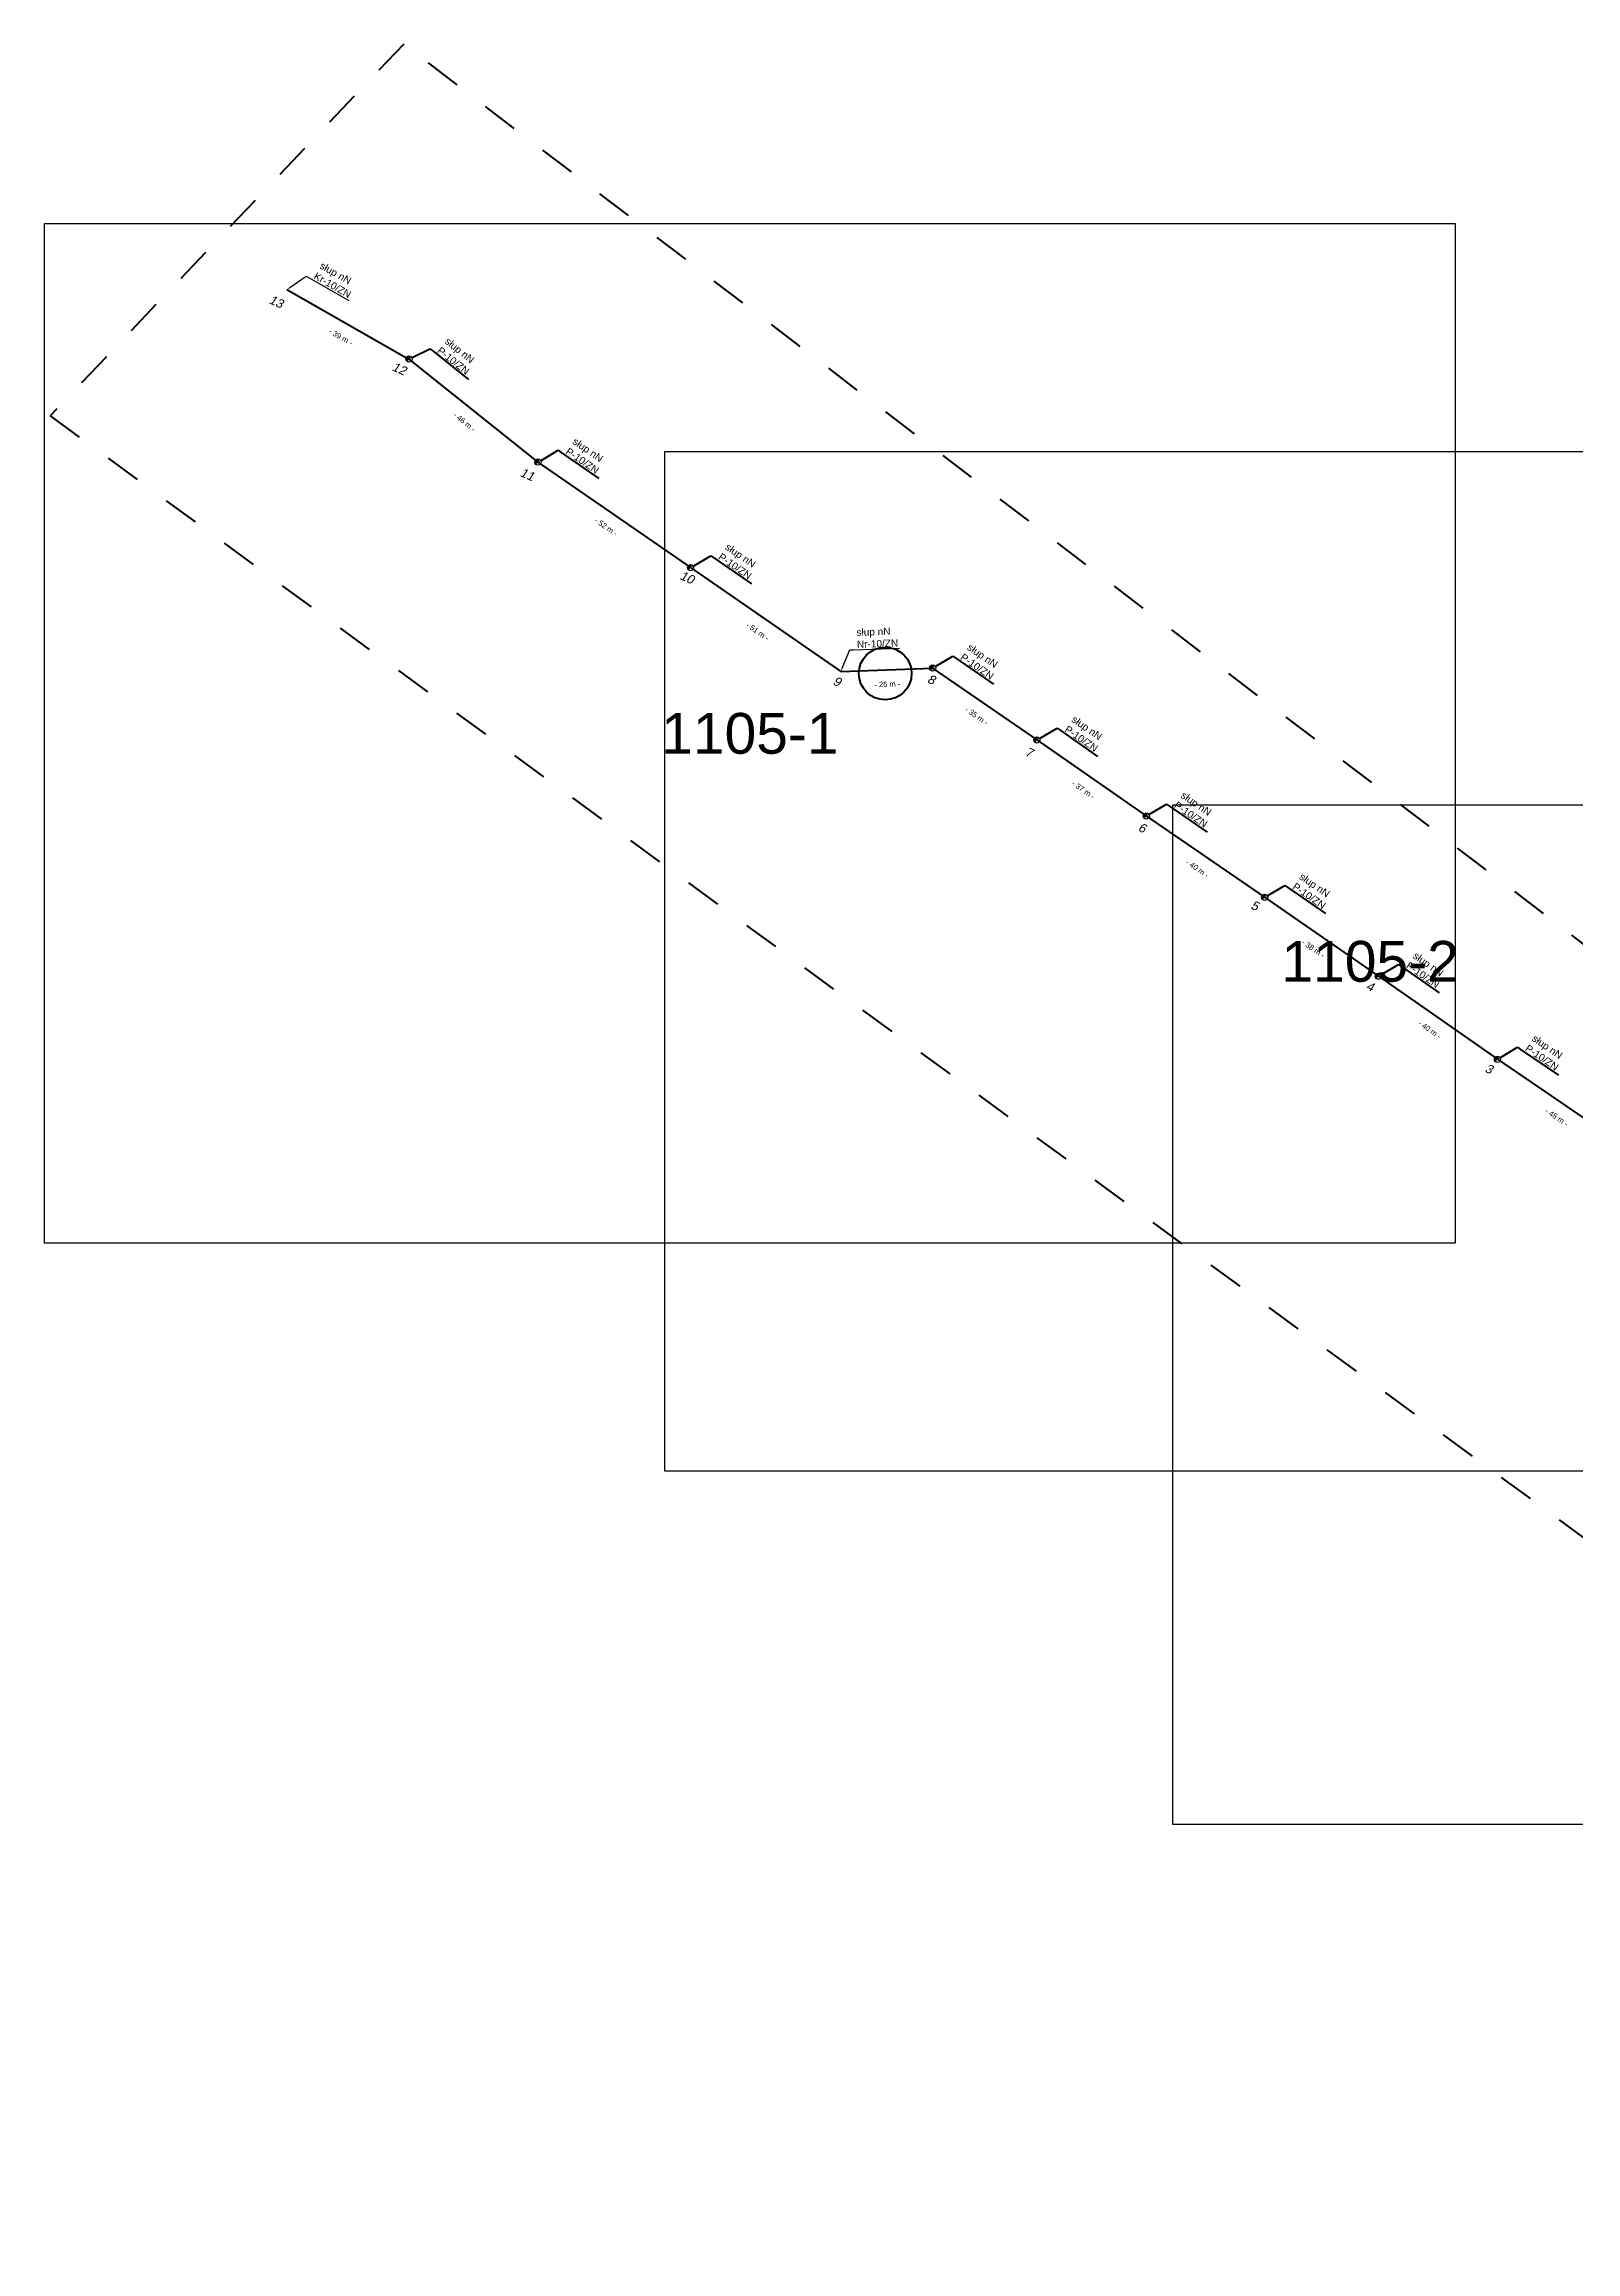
# Model space of a CAD drawing. Header units: millimetres. Extents: x 7543989 to 7550438, y 5805434 to 5809135.
# Drawn here: x 7544223 to 7544649, y 5808520 to 5809135 of the extents above; entities that cross this region are included whole.
import ezdxf
from ezdxf import colors
from ezdxf.entities.mleader import LeaderData, LeaderLine
from ezdxf.enums import TextEntityAlignment as Align
from ezdxf.math import Vec2, Vec3

# ---------------------------------------------------------------- set-up
doc = ezdxf.new("R2010")
doc.units = ezdxf.units.MM
doc.linetypes.add('4002', pattern=[2, 1, -1])
doc.layers.add('!tele', color=30, linetype='Continuous', lineweight=50, plot=False)
for name, color, linetype, lineweight in [('!trafo', 6, '4002', 50), ('_numery', 7, 'Continuous', 40), ('_PRZEWIESZENIA', 6, 'Continuous', 50)]:
    doc.layers.add(name, color=color, linetype=linetype, lineweight=lineweight)
doc.layers.add('_MM opisy', color=7, linetype='Continuous')
doc.layers.add('_MM slupy', color=5, linetype='Continuous')
doc.layers.add('DIM', color=7, linetype='Continuous', plot=False)
doc.styles.get("Standard").update_dxf_attribs({"font": 'arial.ttf'})
doc.dimstyles.new('opis linie', dxfattribs={"dimtxt": 1.5, "dimasz": 0.18, "dimexe": 0.18, "dimexo": 0.0625, "dimgap": 2.5, "dimtad": 4, "dimdec": 0, "dimzin": 0, "dimdsep": 46, "dimtxsty": 'Standard', "dimcen": 0.09, "dimse1": 1, "dimse2": 1, "dimsd1": 1, "dimsd2": 1, "dimclrt": 256, "dimadec": 0, "dimazin": 0, "dimtfac": 1, "dimtdec": 0, "dimtofl": 0, "dimtmove": 0, "dimatfit": 3, "dimfxl": 1, "dimtfill": 1, "dimtolj": 1, "dimtzin": 0, "dimarcsym": 0})

# ---------------------------------------------------------------- blocks, each defined once
blk = doc.blocks.new('ZN')
at = {"layer": '_MM slupy', "transparency": 33554687}
h = blk.add_hatch(color=256, dxfattribs=at)
h.dxf.hatch_style = 1
h.paths.add_polyline_path([(0, -0.86), (0, 0.86, 1)])
at = {"layer": '_MM slupy'}
blk.add_circle((0, 0), 0.857, dxfattribs=at)
blk = doc.blocks.new('*D355')
at = {"layer": 'Defpoints', "color": 0}
for p in [(7544290.26, 5809066.23), (7544323.82, 5809046.25), (7544324.19, 5809046.9)]:
    blk.add_point(p, dxfattribs=at)
at = {"layer": 'DIM', "insert": (7544305.24, 5809053.08), "char_height": 1.5, "attachment_point": 5, "rotation": 330.32973, "bg_fill": 3, "box_fill_scale": 1.1, "bg_fill_color": 9, "bg_fill_true_color": 13158600, "bg_fill_transparency": 0}
blk.add_mtext('\\A1;- 39 m -', dxfattribs=at)
blk = doc.blocks.new('*D356')
at = {"layer": 'Defpoints', "color": 0}
for p in [(7544324.19, 5809046.9), (7544359.6, 5809017.66), (7544360.07, 5809018.25)]:
    blk.add_point(p, dxfattribs=at)
at = {"layer": 'DIM', "insert": (7544339.62, 5809029.44), "char_height": 1.5, "attachment_point": 5, "rotation": 321.39281, "bg_fill": 3, "box_fill_scale": 1.1, "bg_fill_color": 9, "bg_fill_true_color": 13158600, "bg_fill_transparency": 0}
blk.add_mtext('\\A1;- 46 m -', dxfattribs=at)
blk = doc.blocks.new('*D357')
at = {"layer": 'Defpoints', "color": 0}
for p in [(7544360.07, 5809018.25), (7544402.09, 5808988.3), (7544402.52, 5808988.92)]:
    blk.add_point(p, dxfattribs=at)
at = {"layer": 'DIM', "insert": (7544379.01, 5809000.28), "char_height": 1.5, "attachment_point": 5, "rotation": 325.35822, "bg_fill": 3, "box_fill_scale": 1.1, "bg_fill_color": 9, "bg_fill_true_color": 13158600, "bg_fill_transparency": 0}
blk.add_mtext('\\A1;- 52 m -', dxfattribs=at)
blk = doc.blocks.new('*D358')
at = {"layer": 'Defpoints', "color": 0}
for p in [(7544402.52, 5808988.92), (7544443.89, 5808959.39), (7544444.31, 5808960.01)]:
    blk.add_point(p, dxfattribs=at)
at = {"layer": 'DIM', "insert": (7544421.13, 5808971.16), "char_height": 1.5, "attachment_point": 5, "rotation": 325.32516, "bg_fill": 3, "box_fill_scale": 1.1, "bg_fill_color": 9, "bg_fill_true_color": 13158600, "bg_fill_transparency": 0}
blk.add_mtext('\\A1;- 51 m -', dxfattribs=at)
blk = doc.blocks.new('*D359')
at = {"layer": 'Defpoints', "color": 0}
for p in [(7544469.84, 5808960.99), (7544469.87, 5808960.24), (7544444.31, 5808960.01)]:
    blk.add_point(p, dxfattribs=at)
at = {"layer": 'DIM', "insert": (7544457.23, 5808956.49), "char_height": 1.5, "attachment_point": 5, "rotation": 2.20041, "bg_fill": 3, "box_fill_scale": 1.1, "bg_fill_color": 9, "bg_fill_true_color": 13158600, "bg_fill_transparency": 0}
blk.add_mtext('\\A1;- 26 m -', dxfattribs=at)
blk = doc.blocks.new('*D360')
at = {"layer": 'Defpoints', "color": 0}
for p in [(7544469.84, 5808960.99), (7544498.41, 5808940.36), (7544498.83, 5808940.98)]:
    blk.add_point(p, dxfattribs=at)
at = {"layer": 'DIM', "insert": (7544482.06, 5808947.68), "char_height": 1.5, "attachment_point": 5, "rotation": 325.39237, "bg_fill": 3, "box_fill_scale": 1.1, "bg_fill_color": 9, "bg_fill_true_color": 13158600, "bg_fill_transparency": 0}
blk.add_mtext('\\A1;- 35 m -', dxfattribs=at)
blk = doc.blocks.new('*D361')
at = {"layer": 'Defpoints', "color": 0}
for p in [(7544498.83, 5808940.98), (7544528.84, 5808919.2), (7544529.27, 5808919.81)]:
    blk.add_point(p, dxfattribs=at)
at = {"layer": 'DIM', "insert": (7544511.76, 5808927.1), "char_height": 1.5, "attachment_point": 5, "rotation": 325.17705, "bg_fill": 3, "box_fill_scale": 1.1, "bg_fill_color": 9, "bg_fill_true_color": 13158600, "bg_fill_transparency": 0}
blk.add_mtext('\\A1;- 37 m -', dxfattribs=at)
blk = doc.blocks.new('*D362')
at = {"layer": 'Defpoints', "color": 0}
for p in [(7544529.27, 5808919.81), (7544561.74, 5808896.61), (7544562.17, 5808897.23)]:
    blk.add_point(p, dxfattribs=at)
at = {"layer": 'DIM', "insert": (7544543.44, 5808905.21), "char_height": 1.5, "attachment_point": 5, "rotation": 325.53178, "bg_fill": 3, "box_fill_scale": 1.1, "bg_fill_color": 9, "bg_fill_true_color": 13158600, "bg_fill_transparency": 0}
blk.add_mtext('\\A1;- 40 m -', dxfattribs=at)
blk = doc.blocks.new('*D363')
at = {"layer": 'Defpoints', "color": 0}
for p in [(7544562.17, 5808897.23), (7544593.36, 5808874.65), (7544593.79, 5808875.27)]:
    blk.add_point(p, dxfattribs=at)
at = {"layer": 'DIM', "insert": (7544575.69, 5808882.95), "char_height": 1.5, "attachment_point": 5, "rotation": 325.22525, "bg_fill": 3, "box_fill_scale": 1.1, "bg_fill_color": 9, "bg_fill_true_color": 13158600, "bg_fill_transparency": 0}
blk.add_mtext('\\A1;- 38 m -', dxfattribs=at)
blk = doc.blocks.new('*D364')
at = {"layer": 'Defpoints', "color": 0}
for p in [(7544593.79, 5808875.27), (7544626.49, 5808851.56), (7544626.92, 5808852.18)]:
    blk.add_point(p, dxfattribs=at)
at = {"layer": 'DIM', "insert": (7544608.06, 5808860.43), "char_height": 1.5, "attachment_point": 5, "rotation": 325.12538, "bg_fill": 3, "box_fill_scale": 1.1, "bg_fill_color": 9, "bg_fill_true_color": 13158600, "bg_fill_transparency": 0}
blk.add_mtext('\\A1;- 40 m -', dxfattribs=at)
blk = doc.blocks.new('*D365')
at = {"layer": 'Defpoints', "color": 0}
for p in [(7544626.92, 5808852.18), (7544663.93, 5808825.96), (7544664.36, 5808826.58)]:
    blk.add_point(p, dxfattribs=at)
at = {"layer": 'DIM', "insert": (7544643.37, 5808836.07), "char_height": 1.5, "attachment_point": 5, "rotation": 325.63217, "bg_fill": 3, "box_fill_scale": 1.1, "bg_fill_color": 9, "bg_fill_true_color": 13158600, "bg_fill_transparency": 0}
blk.add_mtext('\\A1;- 45 m -', dxfattribs=at)
blk = doc.blocks.new('q')
at = {"layer": '_MM slupy'}
blk.add_blockref('ZN', (0, 0), dxfattribs=at)
at = {"layer": '_MM opisy'}
ml = blk.add_multileader_mtext('Standard', dxfattribs=at)
ml.set_content('\\pxql;słup nN\\PP-10/ZN', color=256)
ml.set_leader_properties()
ml.build(insert=Vec2(0, 0))
ml.multileader.update_dxf_attribs({"has_text_frame": 1, "text_left_attachment_type": 5, "text_right_attachment_type": 5, "dogleg_length": 1, "arrow_head_size": 1})
ctx = ml.context
ctx.base_point, ctx.char_height, ctx.arrow_head_size, ctx.landing_gap_size, ctx.plane_origin = Vec3(3.75, 5.9), 2, 1, 1, Vec3(1.72, -1.42)
ctx.left_attachment, ctx.right_attachment = 5, 5
notes = []
notes.append((ctx, [(0, (1, 1, 0), (2.75, 5.9), (1, 0), 1, [(0, [(0, 0), (2.75, 5.9)], 0, [])])]))
ctx.mtext.insert, ctx.mtext.flow_direction = Vec3(4.75, 11.7), 5
ctx.mtext.has_bg_fill, ctx.mtext.bg_color, ctx.mtext.bg_scale_factor, ctx.mtext.bg_transparency, ctx.mtext.use_window_bg_color = 1, -1023410175, 1, 0, 1
for ctx, leaders in notes:
    for number, flags, end, landing, length, lines in leaders:
        leader = LeaderData()
        leader.index, (leader.has_last_leader_line, leader.has_dogleg_vector, leader.attachment_direction) = number, flags
        leader.last_leader_point, leader.dogleg_vector, leader.dogleg_length = Vec3(end), Vec3(landing), length
        for number, points, colour, breaks in lines:
            line = LeaderLine()
            line.index, line.vertices, line.color, line.breaks = number, Vec3.list(points), colors.encode_raw_color(colour), breaks
            leader.lines.append(line)
        ctx.leaders.append(leader)

msp = doc.modelspace()

# ---------------------------------------------------------------- linework, layer by layer
at = {"layer": '!tele'}
msp.add_lwpolyline([(7544290.26, 5809066.23), (7544324.19, 5809046.9), (7544360.07, 5809018.25), (7544402.52, 5808988.92), (7544444.31, 5808960.01), (7544469.84, 5808960.99), (7544498.83, 5808940.98), (7544529.27, 5808919.81), (7544562.17, 5808897.23), (7544593.79, 5808875.27), (7544626.92, 5808852.18), (7544664.36, 5808826.58), (7544700.65, 5808801.96), (7544742.64, 5808774.19), (7544778.25, 5808750.65), (7544807.78, 5808723.68), (7544835.19, 5808698.42), (7544866.19, 5808670.23), (7544897.42, 5808639.87), (7544931.15, 5808608.46), (7544963.76, 5808579.39), (7544988.36, 5808557.86), (7545013.12, 5808536.33), (7545047.07, 5808506.7)], dxfattribs=at)
at = {"layer": '!trafo', "ltscale": 10}
msp.add_lwpolyline([(7544322.76, 5809134.51), (7544224.4, 5809031.13), (7545058.88, 5808420.59), (7545132.63, 5808516.69)], close=True, dxfattribs=at)

# ---------------------------------------------------------------- next in the draw order: block references
at = {"layer": '!tele'}
for p, rotation in [((7544324.19, 5809046.9), 321.3928103036889), ((7544360.07, 5809018.25), 325.3582219430056), ((7544402.52, 5808988.92), 325.3251620055821), ((7544469.84, 5808960.99), 325.3923683839749), ((7544498.83, 5808940.98), 325.1770531276839), ((7544529.27, 5808919.81), 325.5317841275164), ((7544562.17, 5808897.23), 325.2252513412253), ((7544593.79, 5808875.27), 325.1253771121468), ((7544626.92, 5808852.18), 325.6321724504757)]:
    msp.add_blockref('q', p, dxfattribs=dict(at, rotation=rotation))

# ---------------------------------------------------------------- next in the draw order: leaders
at = {"layer": '_MM opisy'}
ml = msp.add_multileader_mtext('Standard', dxfattribs=at)
ml.set_content('\\pxql;słup nN\\PKr-10/ZN', color=256)
ml.set_leader_properties()
ml.build(insert=Vec2(0, 0))
ml.multileader.update_dxf_attribs({"has_text_frame": 1, "text_left_attachment_type": 5, "text_right_attachment_type": 5, "dogleg_length": 1, "arrow_head_size": 1})
ctx = ml.context
ctx.base_point, ctx.char_height, ctx.arrow_head_size, ctx.landing_gap_size, ctx.plane_origin, ctx.plane_x_axis, ctx.plane_y_axis = Vec3(7544296.44, 5809069.5), 2, 1, 1, Vec3(7544291.05, 5809064.15), Vec3(0.868889, -0.495008), Vec3(0.495008, 0.868889)
ctx.left_attachment, ctx.right_attachment = 5, 5
notes = []
notes.append((ctx, [(0, (1, 1, 0), (7544295.57, 5809069.99), (0.868889, -0.495008), 1, [(0, [(7544290.26, 5809066.23), (7544295.57, 5809069.99)], 0, [])])]))
ctx.mtext.insert, ctx.mtext.text_direction, ctx.mtext.flow_direction = Vec3(7544300.18, 5809074.05), Vec3(0.868889, -0.495008), 5
ctx.mtext.has_bg_fill, ctx.mtext.bg_color, ctx.mtext.bg_scale_factor, ctx.mtext.bg_transparency, ctx.mtext.use_window_bg_color = 1, -1023410175, 1, 0, 1
ml = msp.add_multileader_mtext('Standard', dxfattribs=at)
ml.set_content('\\pxql;słup nN\\PNr-10/ZN', color=256)
ml.set_leader_properties()
ml.build(insert=Vec2(0, 0))
ml.multileader.update_dxf_attribs({"has_text_frame": 1, "text_left_attachment_type": 5, "text_right_attachment_type": 5, "dogleg_length": 1, "arrow_head_size": 1})
ctx = ml.context
ctx.base_point, ctx.char_height, ctx.arrow_head_size, ctx.landing_gap_size, ctx.plane_origin, ctx.plane_x_axis, ctx.plane_y_axis = Vec3(7544447.84, 5808966.05), 2, 1, 1, Vec3(7544446.08, 5808958.66), Vec3(0.999263, 0.038395), Vec3(-0.038395, 0.999263)
ctx.left_attachment, ctx.right_attachment = 5, 5
notes.append((ctx, [(0, (1, 1, 0), (7544446.84, 5808966.01), (0.999263, 0.038395), 1, [(0, [(7544444.31, 5808960.01), (7544446.84, 5808966.01)], 0, [])])]))
ctx.mtext.insert, ctx.mtext.text_direction, ctx.mtext.flow_direction = Vec3(7544448.61, 5808971.89), Vec3(0.999263, 0.038395), 5
ctx.mtext.has_bg_fill, ctx.mtext.bg_color, ctx.mtext.bg_scale_factor, ctx.mtext.bg_transparency, ctx.mtext.use_window_bg_color = 1, -1023410175, 1, 0, 1
for ctx, leaders in notes:
    for number, flags, end, landing, length, lines in leaders:
        leader = LeaderData()
        leader.index, (leader.has_last_leader_line, leader.has_dogleg_vector, leader.attachment_direction) = number, flags
        leader.last_leader_point, leader.dogleg_vector, leader.dogleg_length = Vec3(end), Vec3(landing), length
        for number, points, colour, breaks in lines:
            line = LeaderLine()
            line.index, line.vertices, line.color, line.breaks = number, Vec3.list(points), colors.encode_raw_color(colour), breaks
            leader.lines.append(line)
        ctx.leaders.append(leader)

# ---------------------------------------------------------------- next in the draw order: dimensions: what is measured, and where the dimension line sits
at = {"layer": 'DIM'}
dim = msp.add_aligned_dim(p1=(7544290.26, 5809066.23), p2=(7544324.19, 5809046.9), distance=-0.75, dimstyle='opis linie', override={"dimpost": '- <> m -'}, dxfattribs=at)
dim.commit()
dim.dimension.update_dxf_attribs({"geometry": '*D355', "text_midpoint": (7544305.24, 5809053.08)})

# ---------------------------------------------------------------- next in the draw order: texts
at = {"layer": '_numery', "oblique": 10}
msp.add_text('13', height=2.5, rotation=335.94922, dxfattribs=at).set_placement((7544285.07, 5809062.54))

# ---------------------------------------------------------------- next in the draw order: dimensions: what is measured, and where the dimension line sits
at = {"layer": 'DIM'}
dim = msp.add_aligned_dim(p1=(7544324.19, 5809046.9), p2=(7544360.07, 5809018.25), distance=-0.75, dimstyle='opis linie', override={"dimpost": '- <> m -'}, dxfattribs=at)
dim.commit()
dim.dimension.update_dxf_attribs({"geometry": '*D356', "text_midpoint": (7544339.62, 5809029.44)})

# ---------------------------------------------------------------- next in the draw order: texts
at = {"layer": '_numery', "oblique": 10}
msp.add_text('12', height=2.5, rotation=335.94922, dxfattribs=at).set_placement((7544319.28, 5809043.89))

# ---------------------------------------------------------------- next in the draw order: dimensions: what is measured, and where the dimension line sits
at = {"layer": 'DIM'}
dim = msp.add_aligned_dim(p1=(7544360.07, 5809018.25), p2=(7544402.52, 5808988.92), distance=-0.75, dimstyle='opis linie', override={"dimpost": '- <> m -'}, dxfattribs=at)
dim.commit()
dim.dimension.update_dxf_attribs({"geometry": '*D357', "text_midpoint": (7544379.01, 5809000.28)})

# ---------------------------------------------------------------- next in the draw order: texts
at = {"layer": '_numery', "oblique": 10}
msp.add_text('11', height=2.5, rotation=335.94922, dxfattribs=at).set_placement((7544354.87, 5809014.48))

# ---------------------------------------------------------------- next in the draw order: dimensions: what is measured, and where the dimension line sits
at = {"layer": 'DIM'}
dim = msp.add_aligned_dim(p1=(7544402.52, 5808988.92), p2=(7544444.31, 5808960.01), distance=-0.75, dimstyle='opis linie', override={"dimpost": '- <> m -'}, dxfattribs=at)
dim.commit()
dim.dimension.update_dxf_attribs({"geometry": '*D358', "text_midpoint": (7544421.13, 5808971.16)})

# ---------------------------------------------------------------- next in the draw order: texts
at = {"layer": '_numery', "oblique": 10}
msp.add_text('10', height=2.5, rotation=335.94922, dxfattribs=at).set_placement((7544399.31, 5808985.81))

# ---------------------------------------------------------------- next in the draw order: dimensions: what is measured, and where the dimension line sits
at = {"layer": 'DIM'}
dim = msp.add_aligned_dim(p1=(7544444.31, 5808960.01), p2=(7544469.84, 5808960.99), distance=-0.75, dimstyle='opis linie', override={"dimpost": '- <> m -'}, dxfattribs=at)
dim.commit()
dim.dimension.update_dxf_attribs({"geometry": '*D359', "text_midpoint": (7544457.23, 5808956.49)})

# ---------------------------------------------------------------- next in the draw order: linework, layer by layer
at = {"layer": '_PRZEWIESZENIA', "color": 3}
msp.add_circle((7544456.65, 5808959.46, 122.55), 7.32, dxfattribs=at)

# ---------------------------------------------------------------- next in the draw order: texts
at = {"layer": '_numery', "oblique": 10}
msp.add_text('9', height=2.5, rotation=335.94922, dxfattribs=at).set_placement((7544441.94, 5808956.5))
at = {"layer": 'Defpoints', "color": 4}
msp.add_text('1105-1', height=11.336, dxfattribs=at).set_placement((7544419.01, 5808942.82), align=Align.MIDDLE_CENTER)

# ---------------------------------------------------------------- next in the draw order: dimensions: what is measured, and where the dimension line sits
at = {"layer": 'DIM'}
dim = msp.add_aligned_dim(p1=(7544469.84, 5808960.99), p2=(7544498.83, 5808940.98), distance=-0.75, dimstyle='opis linie', override={"dimpost": '- <> m -'}, dxfattribs=at)
dim.commit()
dim.dimension.update_dxf_attribs({"geometry": '*D360', "text_midpoint": (7544482.06, 5808947.68)})

# ---------------------------------------------------------------- next in the draw order: texts
at = {"layer": '_numery', "oblique": 10}
msp.add_text('8', height=2.5, rotation=335.94922, dxfattribs=at).set_placement((7544468.15, 5808957.04))

# ---------------------------------------------------------------- next in the draw order: dimensions: what is measured, and where the dimension line sits
at = {"layer": 'DIM'}
dim = msp.add_aligned_dim(p1=(7544498.83, 5808940.98), p2=(7544529.27, 5808919.81), distance=-0.75, dimstyle='opis linie', override={"dimpost": '- <> m -'}, dxfattribs=at)
dim.commit()
dim.dimension.update_dxf_attribs({"geometry": '*D361', "text_midpoint": (7544511.76, 5808927.1)})

# ---------------------------------------------------------------- next in the draw order: texts
at = {"layer": '_numery', "oblique": 10}
msp.add_text('7', height=2.5, rotation=335.94922, dxfattribs=at).set_placement((7544495.33, 5808936.79))

# ---------------------------------------------------------------- next in the draw order: dimensions: what is measured, and where the dimension line sits
at = {"layer": 'DIM'}
dim = msp.add_aligned_dim(p1=(7544529.27, 5808919.81), p2=(7544562.17, 5808897.23), distance=-0.75, dimstyle='opis linie', override={"dimpost": '- <> m -'}, dxfattribs=at)
dim.commit()
dim.dimension.update_dxf_attribs({"geometry": '*D362', "text_midpoint": (7544543.44, 5808905.21)})

# ---------------------------------------------------------------- next in the draw order: texts
at = {"layer": '_numery', "oblique": 10}
msp.add_text('6', height=2.5, rotation=335.94922, dxfattribs=at).set_placement((7544526.76, 5808915.8))

# ---------------------------------------------------------------- next in the draw order: dimensions: what is measured, and where the dimension line sits
at = {"layer": 'DIM'}
dim = msp.add_aligned_dim(p1=(7544562.17, 5808897.23), p2=(7544593.79, 5808875.27), distance=-0.75, dimstyle='opis linie', override={"dimpost": '- <> m -'}, dxfattribs=at)
dim.commit()
dim.dimension.update_dxf_attribs({"geometry": '*D363', "text_midpoint": (7544575.69, 5808882.95)})

# ---------------------------------------------------------------- next in the draw order: texts
at = {"layer": '_numery', "oblique": 10}
msp.add_text('5', height=2.5, rotation=335.94922, dxfattribs=at).set_placement((7544558.09, 5808894.16))

# ---------------------------------------------------------------- next in the draw order: dimensions: what is measured, and where the dimension line sits
at = {"layer": 'DIM'}
dim = msp.add_aligned_dim(p1=(7544593.79, 5808875.27), p2=(7544626.92, 5808852.18), distance=-0.75, dimstyle='opis linie', override={"dimpost": '- <> m -'}, dxfattribs=at)
dim.commit()
dim.dimension.update_dxf_attribs({"geometry": '*D364', "text_midpoint": (7544608.06, 5808860.43)})

# ---------------------------------------------------------------- next in the draw order: linework, layer by layer
at = {"layer": 'Defpoints', "color": 4}
msp.add_lwpolyline([(7544222.75, 5808801.12), (7544615.26, 5808801.12), (7544615.26, 5809084.52), (7544222.75, 5809084.52)], close=True, dxfattribs=at)

# ---------------------------------------------------------------- next in the draw order: texts
at = {"layer": '_numery', "oblique": 10}
msp.add_text('4', height=2.5, rotation=335.94922, dxfattribs=at).set_placement((7544590.17, 5808871.68))
at = {"layer": 'Defpoints', "color": 4}
msp.add_text('1105-2', height=11.336, dxfattribs=at).set_placement((7544591.5, 5808879.42), align=Align.MIDDLE_CENTER)

# ---------------------------------------------------------------- next in the draw order: dimensions: what is measured, and where the dimension line sits
at = {"layer": 'DIM'}
dim = msp.add_aligned_dim(p1=(7544626.92, 5808852.18), p2=(7544664.36, 5808826.58), distance=-0.75, dimstyle='opis linie', override={"dimpost": '- <> m -'}, dxfattribs=at)
dim.commit()
dim.dimension.update_dxf_attribs({"geometry": '*D365', "text_midpoint": (7544643.37, 5808836.07)})

# ---------------------------------------------------------------- next in the draw order: linework, layer by layer
at = {"layer": 'Defpoints', "color": 4}
for points in [[(7544395.24, 5808737.72), (7544787.75, 5808737.72), (7544787.75, 5809021.12), (7544395.24, 5809021.12)], [(7544536.5, 5808639.42), (7544929.01, 5808639.42), (7544929.01, 5808922.82), (7544536.5, 5808922.82)]]:
    msp.add_lwpolyline(points, close=True, dxfattribs=at)

# ---------------------------------------------------------------- next in the draw order: texts
at = {"layer": '_numery', "oblique": 10}
msp.add_text('3', height=2.5, rotation=335.94922, dxfattribs=at).set_placement((7544623.2, 5808848.77))

doc.saveas('drawing.dxf')
